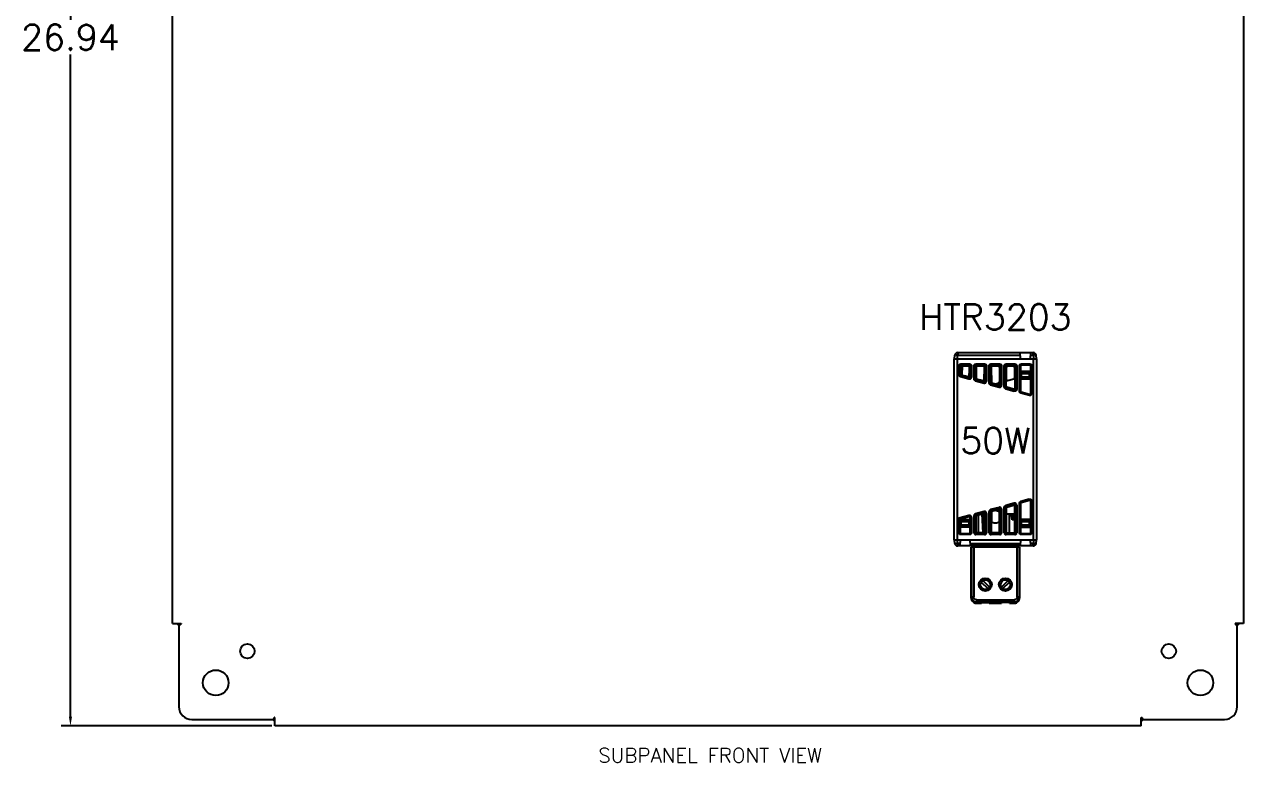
# Model space of a CAD drawing. Header units: inches. Extents: x -0.3 to 23.6, y 0.7 to 30.
# Drawn here: x -0.26 to 23.57, y 0.7 to 15.14 of the extents above; entities that cross this region are included whole.
import ezdxf
from ezdxf.enums import TextEntityAlignment as Align

# ---------------------------------------------------------------- set-up
doc = ezdxf.new("R2010")
doc.units = ezdxf.units.IN
doc.header["$MEASUREMENT"] = 0
for name, color, linetype in [('PRTG', 130, 'Continuous'), ('PSYMS', 7, 'Continuous'), ('PTAG', 150, 'Continuous')]:
    doc.layers.add(name, color=color, linetype=linetype)
doc.styles.get("Standard").update_dxf_attribs({"font": 'romans.shx'})
doc.styles.add('WD', font='romans.shx')
doc.dimstyles.get("Standard").update_dxf_attribs({"dimtxt": 0.18, "dimasz": 0.18, "dimexe": 0.18, "dimexo": 0.0625, "dimgap": 0.09, "dimtad": 0, "dimtih": 1, "dimtoh": 1, "dimdec": 4, "dimzin": 0, "dimdsep": 46, "dimtxsty": 'Standard', "dimcen": 0.09, "dimadec": 0, "dimazin": 0, "dimtfac": 1, "dimtdec": 4, "dimtofl": 0, "dimtmove": 0, "dimatfit": 3, "dimfxl": 1, "dimtolj": 1, "dimtzin": 0, "dimarcsym": 0})

# ---------------------------------------------------------------- blocks, each defined once
blk = doc.blocks.new('SCE-30P24')
for p, q in [((2.634, 3.42), (2.634, 26.357)), ((23.572, 26.357), (23.572, 3.42)), ((2.634, 3.42), (2.721, 3.42)), ((2.721, 3.42), (2.8, 3.42)), ((2.759, 3.384), (2.759, 1.795)), ((23.485, 3.42), (23.406, 3.42)), ((23.447, 1.795), (23.447, 3.384)), ((23.572, 3.42), (23.485, 3.42)), ((3.009, 1.545), (4.599, 1.545)), ((4.634, 1.506), (4.634, 1.586)), ((4.634, 1.42), (4.634, 1.506)), ((21.572, 1.506), (21.572, 1.586)), ((21.572, 1.42), (21.572, 1.506)), ((21.607, 1.545), (23.197, 1.545)), ((21.572, 1.42), (4.634, 1.42))]:
    blk.add_line(p, q)
for points in [[(2.721, 3.42), (2.723, 3.418), (2.724, 3.417), (2.726, 3.416), (2.728, 3.415), (2.729, 3.413), (2.731, 3.412), (2.732, 3.411), (2.734, 3.409), (2.735, 3.408), (2.737, 3.407), (2.738, 3.405), (2.739, 3.404), (2.741, 3.403)], [(2.741, 3.403), (2.745, 3.399), (2.748, 3.395)], [(2.748, 3.395), (2.749, 3.394), (2.751, 3.392), (2.753, 3.391), (2.754, 3.389), (2.756, 3.388), (2.757, 3.386), (2.758, 3.385), (2.759, 3.384)], [(2.774, 3.394), (2.771, 3.393), (2.769, 3.392), (2.767, 3.39), (2.766, 3.389), (2.764, 3.388), (2.762, 3.387), (2.761, 3.385), (2.759, 3.384)], [(2.8, 3.42), (2.8, 3.418), (2.799, 3.417), (2.798, 3.415), (2.798, 3.414), (2.797, 3.413), (2.796, 3.411), (2.795, 3.41), (2.794, 3.409), (2.793, 3.407), (2.791, 3.406), (2.79, 3.405), (2.788, 3.404), (2.787, 3.403), (2.785, 3.401), (2.783, 3.4), (2.781, 3.399), (2.78, 3.398), (2.778, 3.397), (2.774, 3.394)], [(23.406, 3.42), (23.406, 3.418), (23.407, 3.417), (23.408, 3.415), (23.409, 3.414), (23.409, 3.413), (23.41, 3.411), (23.411, 3.41), (23.412, 3.409), (23.414, 3.407), (23.415, 3.406), (23.416, 3.405), (23.418, 3.404), (23.419, 3.403), (23.421, 3.401), (23.423, 3.4), (23.425, 3.399), (23.427, 3.398), (23.429, 3.397)], [(23.429, 3.397), (23.433, 3.394), (23.435, 3.393), (23.437, 3.392), (23.439, 3.39), (23.441, 3.389), (23.442, 3.388), (23.444, 3.387), (23.445, 3.385), (23.447, 3.384)], [(23.46, 3.397), (23.458, 3.395), (23.457, 3.394), (23.455, 3.392), (23.454, 3.391), (23.452, 3.389), (23.451, 3.388), (23.449, 3.386), (23.448, 3.385), (23.447, 3.384)], [(23.485, 3.42), (23.484, 3.418), (23.482, 3.417), (23.48, 3.416), (23.478, 3.415), (23.477, 3.413), (23.475, 3.412), (23.474, 3.411), (23.472, 3.409), (23.471, 3.408), (23.469, 3.407), (23.468, 3.405), (23.467, 3.404), (23.465, 3.403), (23.46, 3.397)], [(4.611, 1.563), (4.609, 1.559), (4.608, 1.557), (4.606, 1.555), (4.605, 1.553), (4.604, 1.551), (4.602, 1.549), (4.601, 1.547), (4.6, 1.546), (4.599, 1.545)], [(4.612, 1.531), (4.61, 1.533), (4.608, 1.535), (4.607, 1.536), (4.605, 1.538), (4.604, 1.539), (4.602, 1.541), (4.601, 1.542), (4.6, 1.544), (4.599, 1.545)], [(4.634, 1.586), (4.633, 1.585), (4.631, 1.584), (4.63, 1.584), (4.629, 1.583), (4.627, 1.582), (4.626, 1.581), (4.625, 1.58), (4.623, 1.579), (4.622, 1.578), (4.621, 1.577), (4.62, 1.575), (4.618, 1.574), (4.617, 1.572), (4.616, 1.57), (4.615, 1.569), (4.614, 1.567), (4.612, 1.565), (4.611, 1.563)], [(4.634, 1.506), (4.633, 1.508), (4.632, 1.51), (4.63, 1.511), (4.629, 1.513), (4.628, 1.515), (4.626, 1.516), (4.625, 1.518), (4.624, 1.519), (4.623, 1.521), (4.621, 1.522), (4.62, 1.523), (4.619, 1.525), (4.617, 1.526), (4.612, 1.531)], [(21.572, 1.586), (21.573, 1.585), (21.575, 1.584), (21.576, 1.584), (21.577, 1.583), (21.579, 1.582), (21.58, 1.581), (21.581, 1.58), (21.583, 1.579), (21.584, 1.578), (21.585, 1.577), (21.587, 1.575), (21.588, 1.574), (21.589, 1.572), (21.59, 1.57), (21.591, 1.569), (21.592, 1.567), (21.594, 1.565), (21.595, 1.563), (21.597, 1.559)], [(21.572, 1.506), (21.573, 1.508), (21.574, 1.51), (21.576, 1.511), (21.577, 1.513), (21.578, 1.515), (21.58, 1.516), (21.581, 1.518), (21.582, 1.519), (21.584, 1.521), (21.585, 1.522), (21.586, 1.523), (21.587, 1.525), (21.589, 1.526)], [(21.589, 1.526), (21.593, 1.53), (21.596, 1.533)], [(21.596, 1.533), (21.598, 1.535), (21.599, 1.536), (21.601, 1.538), (21.602, 1.539), (21.604, 1.541), (21.605, 1.542), (21.606, 1.544), (21.607, 1.545)], [(21.597, 1.559), (21.599, 1.557), (21.6, 1.555), (21.601, 1.553), (21.602, 1.551), (21.604, 1.549), (21.605, 1.547), (21.606, 1.546), (21.607, 1.545)]]:
    blk.add_lwpolyline(points)
for centre, radius in [((4.097, 2.882), 0.141), ((22.109, 2.882), 0.141), ((3.478, 2.263), 0.25), ((22.728, 2.263), 0.25)]:
    blk.add_circle(centre, radius)
for centre, start, end in [((3.009, 1.795), 180, 270), ((23.197, 1.795), 270, 0)]:
    blk.add_arc(centre, 0.25, start, end)
at = {"insert": (13.142, 0.985), "char_height": 0.28333, "width": 4.30667, "attachment_point": 2, "line_spacing_factor": 0.9}
blk.add_mtext('{\\Fromans|c0;SUBPANEL FRONT VIEW}', dxfattribs=at)
blk = doc.blocks.new('SCE-TSH50')
at = {"linetype": 'Continuous'}
for p, q in [((0.011, 4.848), (0, 4.78)), ((0, 1.236), (0, 4.78)), ((0, 4.78), (0, 4.78)), ((0, 4.78), (1.614, 4.78)), ((0.058, 4.78), (0.07, 4.848)), ((0.059, 4.78), (0.059, 1.236)), ((0.065, 4.849), (0.063, 4.849)), ((0.068, 4.849), (0.065, 4.849)), ((0.07, 4.848), (0.068, 4.849)), ((0.07, 4.898), (0.07, 4.848)), ((0.07, 4.898), (1.544, 4.898)), ((0.07, 4.848), (1.297, 4.848)), ((1.3, 4.78), (1.294, 4.898)), ((1.495, 4.78), (1.501, 4.898)), ((1.499, 4.848), (1.544, 4.848)), ((1.544, 4.848), (1.544, 4.898)), ((1.544, 4.848), (1.556, 4.78)), ((1.555, 1.236), (1.555, 4.78)), ((1.614, 4.78), (1.603, 4.848)), ((1.614, 4.78), (1.614, 1.236)), ((0.095, 4.466), (0.095, 4.639)), ((0.114, 4.639), (0.095, 4.639)), ((0.114, 4.639), (0.114, 4.466)), ((0.114, 4.639), (0.13, 4.623)), ((0.13, 4.623), (0.13, 4.479)), ((0.133, 4.677), (0.133, 4.658)), ((0.133, 4.677), (0.3, 4.677)), ((0.149, 4.642), (0.133, 4.658)), ((0.3, 4.658), (0.133, 4.658)), ((0.149, 4.642), (0.284, 4.642)), ((0.158, 4.641), (0.149, 4.459)), ((0.3, 4.658), (0.284, 4.642)), ((0.296, 4.427), (0.303, 4.565)), ((0.3, 4.658), (0.3, 4.677)), ((0.303, 4.623), (0.319, 4.639)), ((0.303, 4.442), (0.303, 4.623)), ((0.319, 4.421), (0.319, 4.639)), ((0.338, 4.639), (0.319, 4.639)), ((0.338, 4.639), (0.338, 4.421)), ((0.39, 4.386), (0.39, 4.639)), ((0.409, 4.639), (0.39, 4.639)), ((0.409, 4.639), (0.409, 4.386)), ((0.409, 4.639), (0.425, 4.623)), ((0.425, 4.623), (0.426, 4.399)), ((0.428, 4.677), (0.428, 4.658)), ((0.428, 4.677), (0.595, 4.677)), ((0.444, 4.642), (0.428, 4.658)), ((0.595, 4.658), (0.428, 4.658)), ((0.432, 4.616), (0.432, 4.384)), ((0.444, 4.642), (0.58, 4.642)), ((0.573, 4.635), (0.451, 4.635)), ((0.595, 4.658), (0.58, 4.642)), ((0.591, 4.348), (0.592, 4.616)), ((0.595, 4.658), (0.595, 4.677)), ((0.598, 4.363), (0.599, 4.623)), ((0.599, 4.623), (0.614, 4.639)), ((0.614, 4.341), (0.614, 4.639)), ((0.634, 4.639), (0.614, 4.639)), ((0.634, 4.639), (0.634, 4.341)), ((0.685, 4.306), (0.685, 4.639)), ((0.704, 4.639), (0.685, 4.639)), ((0.704, 4.639), (0.704, 4.306)), ((0.704, 4.639), (0.72, 4.623)), ((0.72, 4.623), (0.721, 4.319)), ((0.724, 4.677), (0.724, 4.658)), ((0.724, 4.677), (0.891, 4.677)), ((0.739, 4.642), (0.724, 4.658)), ((0.891, 4.658), (0.724, 4.658)), ((0.727, 4.616), (0.728, 4.304)), ((0.739, 4.642), (0.875, 4.642)), ((0.868, 4.635), (0.746, 4.635)), ((0.891, 4.658), (0.875, 4.642)), ((0.887, 4.616), (0.886, 4.324)), ((0.891, 4.658), (0.891, 4.677)), ((0.893, 4.283), (0.894, 4.623)), ((0.894, 4.623), (0.91, 4.639)), ((0.91, 4.261), (0.91, 4.639)), ((0.929, 4.639), (0.91, 4.639)), ((0.929, 4.639), (0.929, 4.261)), ((0.981, 4.226), (0.981, 4.639)), ((1, 4.639), (0.981, 4.639)), ((1, 4.639), (1, 4.226)), ((1, 4.639), (1.016, 4.623)), ((1.017, 4.239), (1.016, 4.623)), ((1.019, 4.677), (1.019, 4.658)), ((1.019, 4.677), (1.186, 4.677)), ((1.035, 4.642), (1.019, 4.658)), ((1.186, 4.658), (1.019, 4.658)), ((1.023, 4.371), (1.022, 4.616)), ((1.035, 4.642), (1.17, 4.642)), ((1.163, 4.635), (1.041, 4.635)), ((1.186, 4.658), (1.17, 4.642)), ((1.183, 4.616), (1.182, 4.404)), ((1.186, 4.658), (1.186, 4.677)), ((1.189, 4.623), (1.188, 4.203)), ((1.189, 4.623), (1.205, 4.639)), ((1.205, 4.181), (1.205, 4.639)), ((1.224, 4.639), (1.205, 4.639)), ((1.224, 4.639), (1.224, 4.181)), ((1.276, 4.146), (1.276, 4.639)), ((1.295, 4.639), (1.276, 4.639)), ((1.295, 4.639), (1.295, 4.146)), ((1.295, 4.639), (1.297, 4.637)), ((1.297, 4.637), (1.297, 4.534)), ((1.297, 4.534), (1.311, 4.52)), ((1.297, 4.534), (1.498, 4.534)), ((1.314, 4.677), (1.314, 4.658)), ((1.314, 4.677), (1.481, 4.677)), ((1.316, 4.656), (1.314, 4.658)), ((1.481, 4.658), (1.314, 4.658)), ((1.479, 4.656), (1.316, 4.656)), ((1.481, 4.658), (1.479, 4.656)), ((1.481, 4.658), (1.481, 4.677)), ((1.484, 4.52), (1.498, 4.534)), ((1.498, 4.637), (1.5, 4.639)), ((1.498, 4.534), (1.498, 4.637)), ((1.5, 4.101), (1.5, 4.639)), ((1.519, 4.639), (1.5, 4.639)), ((1.519, 4.639), (1.519, 4.101)), ((0.095, 4.466), (0.114, 4.466)), ((0.13, 4.479), (0.114, 4.466)), ((0.128, 4.448), (0.123, 4.429)), ((0.123, 4.429), (0.29, 4.384)), ((0.128, 4.448), (0.144, 4.46)), ((0.295, 4.402), (0.128, 4.448)), ((0.279, 4.424), (0.144, 4.46)), ((0.279, 4.424), (0.295, 4.402)), ((0.29, 4.384), (0.295, 4.402)), ((0.303, 4.52), (0.301, 4.52)), ((0.319, 4.421), (0.303, 4.442)), ((0.319, 4.421), (0.338, 4.421)), ((0.39, 4.386), (0.409, 4.386)), ((0.426, 4.399), (0.409, 4.386)), ((0.423, 4.368), (0.418, 4.349)), ((0.418, 4.349), (0.585, 4.304)), ((0.423, 4.368), (0.44, 4.38)), ((0.59, 4.322), (0.423, 4.368)), ((0.574, 4.344), (0.44, 4.38)), ((0.574, 4.344), (0.59, 4.322)), ((0.585, 4.304), (0.59, 4.322)), ((0.614, 4.341), (0.598, 4.363)), ((0.614, 4.341), (0.634, 4.341)), ((0.685, 4.306), (0.704, 4.306)), ((0.721, 4.319), (0.704, 4.306)), ((0.719, 4.288), (0.735, 4.3)), ((0.869, 4.264), (0.735, 4.3)), ((0.794, 4.284), (0.872, 4.306)), ((1.047, 4.353), (1.168, 4.385)), ((1.297, 4.38), (1.311, 4.394)), ((1.297, 4.38), (1.297, 4.148)), ((1.498, 4.38), (1.297, 4.38)), ((1.311, 4.52), (1.311, 4.394)), ((1.311, 4.52), (1.484, 4.52)), ((1.484, 4.394), (1.311, 4.394)), ((1.319, 4.421), (1.314, 4.52)), ((1.314, 4.512), (1.481, 4.512)), ((1.315, 4.492), (1.48, 4.492)), ((1.484, 4.421), (1.319, 4.421)), ((1.476, 4.421), (1.482, 4.52)), ((1.484, 4.394), (1.484, 4.52)), ((1.498, 4.38), (1.484, 4.394)), ((1.498, 4.103), (1.498, 4.38)), ((0.719, 4.288), (0.714, 4.269)), ((0.714, 4.269), (0.881, 4.224)), ((0.886, 4.242), (0.719, 4.288)), ((0.869, 4.264), (0.886, 4.242)), ((0.881, 4.224), (0.886, 4.242)), ((0.91, 4.261), (0.893, 4.283)), ((0.91, 4.261), (0.929, 4.261)), ((0.981, 4.226), (1, 4.226)), ((1.017, 4.239), (1, 4.226)), ((1.014, 4.208), (1.009, 4.189)), ((1.009, 4.189), (1.176, 4.144)), ((1.014, 4.208), (1.031, 4.22)), ((1.181, 4.162), (1.014, 4.208)), ((1.164, 4.184), (1.031, 4.22)), ((1.164, 4.184), (1.181, 4.162)), ((1.176, 4.144), (1.181, 4.162)), ((1.205, 4.181), (1.188, 4.203)), ((1.205, 4.181), (1.224, 4.181)), ((1.276, 4.146), (1.295, 4.146)), ((1.297, 4.148), (1.295, 4.146)), ((1.309, 4.127), (1.304, 4.109)), ((1.304, 4.109), (1.471, 4.064)), ((1.309, 4.127), (1.311, 4.129)), ((1.476, 4.082), (1.309, 4.127)), ((1.311, 4.129), (1.474, 4.085)), ((1.471, 4.064), (1.476, 4.082)), ((1.474, 4.085), (1.476, 4.082)), ((1.5, 4.101), (1.498, 4.103)), ((1.5, 4.101), (1.519, 4.101)), ((1.175, 1.953), (1.009, 1.907)), ((1.014, 1.888), (1.18, 1.934)), ((1.03, 1.875), (1.163, 1.916)), ((1.18, 1.934), (1.163, 1.916)), ((1.177, 1.946), (1.175, 1.953)), ((1.178, 1.941), (1.177, 1.946)), ((1.188, 1.898), (1.199, 1.91)), ((1.199, 1.91), (1.205, 1.916)), ((1.224, 1.916), (1.205, 1.916)), ((1.205, 1.377), (1.205, 1.916)), ((1.224, 1.916), (1.224, 1.377)), ((1.295, 1.95), (1.276, 1.95)), ((1.276, 1.377), (1.276, 1.95)), ((1.295, 1.95), (1.297, 1.948)), ((1.295, 1.95), (1.295, 1.377)), ((1.297, 1.948), (1.297, 1.636)), ((1.47, 2.033), (1.304, 1.987)), ((1.307, 1.975), (1.308, 1.971)), ((1.309, 1.968), (1.475, 2.014)), ((1.309, 1.968), (1.311, 1.967)), ((1.311, 1.967), (1.474, 2.012)), ((1.472, 2.026), (1.47, 2.033)), ((1.474, 2.021), (1.472, 2.026)), ((1.474, 2.012), (1.475, 2.014)), ((1.498, 1.994), (1.5, 1.996)), ((1.498, 1.636), (1.498, 1.994)), ((1.519, 1.996), (1.5, 1.996)), ((1.5, 1.377), (1.5, 1.996)), ((1.519, 1.996), (1.519, 1.377)), ((0.29, 1.712), (0.095, 1.659)), ((0.114, 1.644), (0.295, 1.693)), ((0.293, 1.691), (0.116, 1.643)), ((0.295, 1.693), (0.29, 1.712)), ((0.295, 1.693), (0.293, 1.691)), ((0.317, 1.672), (0.319, 1.675)), ((0.317, 1.636), (0.317, 1.672)), ((0.338, 1.675), (0.319, 1.675)), ((0.319, 1.377), (0.319, 1.675)), ((0.338, 1.675), (0.338, 1.377)), ((0.409, 1.71), (0.39, 1.71)), ((0.39, 1.377), (0.39, 1.71)), ((0.409, 1.71), (0.426, 1.697)), ((0.409, 1.71), (0.409, 1.377)), ((0.585, 1.792), (0.418, 1.747)), ((0.418, 1.747), (0.423, 1.728)), ((0.423, 1.728), (0.59, 1.773)), ((0.44, 1.715), (0.423, 1.728)), ((0.426, 1.697), (0.425, 1.393)), ((0.44, 1.715), (0.574, 1.751)), ((0.475, 1.374), (0.475, 1.725)), ((0.568, 1.373), (0.548, 1.745)), ((0.573, 1.373), (0.553, 1.746)), ((0.59, 1.773), (0.574, 1.751)), ((0.59, 1.773), (0.585, 1.792)), ((0.591, 1.748), (0.592, 1.4)), ((0.598, 1.733), (0.614, 1.755)), ((0.598, 1.733), (0.599, 1.393)), ((0.634, 1.755), (0.614, 1.755)), ((0.614, 1.377), (0.614, 1.755)), ((0.634, 1.755), (0.634, 1.377)), ((0.704, 1.79), (0.685, 1.79)), ((0.685, 1.377), (0.685, 1.79)), ((0.704, 1.79), (0.721, 1.777)), ((0.704, 1.79), (0.704, 1.377)), ((0.881, 1.872), (0.714, 1.827)), ((0.714, 1.827), (0.719, 1.808)), ((0.719, 1.808), (0.886, 1.854)), ((0.736, 1.795), (0.719, 1.808)), ((0.721, 1.777), (0.72, 1.393)), ((0.728, 1.791), (0.727, 1.4)), ((0.736, 1.795), (0.869, 1.831)), ((0.872, 1.79), (0.794, 1.811)), ((0.886, 1.854), (0.869, 1.831)), ((0.886, 1.854), (0.881, 1.872)), ((0.887, 1.4), (0.886, 1.772)), ((0.893, 1.813), (0.91, 1.835)), ((0.894, 1.393), (0.893, 1.813)), ((0.929, 1.835), (0.91, 1.835)), ((0.91, 1.377), (0.91, 1.835)), ((0.929, 1.835), (0.929, 1.377)), ((1, 1.87), (0.981, 1.87)), ((0.981, 1.377), (0.981, 1.87)), ((1, 1.87), (1.017, 1.857)), ((1, 1.377), (1, 1.87)), ((1.012, 1.895), (1.013, 1.891)), ((1.03, 1.875), (1.014, 1.888)), ((1.017, 1.857), (1.016, 1.393)), ((1.017, 1.748), (1.188, 1.748)), ((1.076, 1.748), (1.076, 1.374)), ((1.134, 1.63), (1.117, 1.748)), ((1.139, 1.748), (1.141, 1.63)), ((1.189, 1.393), (1.188, 1.898)), ((0.095, 1.377), (0.095, 1.659)), ((0.116, 1.643), (0.114, 1.644)), ((0.114, 1.644), (0.114, 1.377)), ((0.116, 1.643), (0.116, 1.636)), ((0.116, 1.636), (0.13, 1.622)), ((0.116, 1.636), (0.317, 1.636)), ((0.116, 1.482), (0.13, 1.496)), ((0.317, 1.482), (0.116, 1.482)), ((0.116, 1.482), (0.116, 1.379)), ((0.13, 1.622), (0.13, 1.496)), ((0.13, 1.622), (0.303, 1.622)), ((0.13, 1.594), (0.295, 1.594)), ((0.303, 1.496), (0.13, 1.496)), ((0.132, 1.496), (0.138, 1.594)), ((0.3, 1.504), (0.133, 1.504)), ((0.299, 1.524), (0.134, 1.524)), ((0.17, 1.622), (0.168, 1.594)), ((0.25, 1.594), (0.251, 1.622)), ((0.301, 1.496), (0.295, 1.594)), ((0.303, 1.622), (0.317, 1.636)), ((0.303, 1.496), (0.303, 1.622)), ((0.317, 1.482), (0.303, 1.496)), ((0.317, 1.379), (0.317, 1.482)), ((0.808, 1.567), (0.807, 1.567)), ((1.189, 1.63), (1.134, 1.63)), ((1.498, 1.636), (1.297, 1.636)), ((1.297, 1.636), (1.311, 1.622)), ((1.311, 1.496), (1.297, 1.482)), ((1.297, 1.482), (1.498, 1.482)), ((1.297, 1.482), (1.297, 1.379)), ((1.311, 1.622), (1.484, 1.622)), ((1.311, 1.622), (1.311, 1.496)), ((1.484, 1.496), (1.311, 1.496)), ((1.314, 1.496), (1.319, 1.594)), ((1.481, 1.504), (1.314, 1.504)), ((1.48, 1.524), (1.315, 1.524)), ((1.319, 1.594), (1.484, 1.594)), ((1.376, 1.594), (1.375, 1.622)), ((1.482, 1.496), (1.476, 1.594)), ((1.484, 1.622), (1.498, 1.636)), ((1.484, 1.496), (1.484, 1.622)), ((1.498, 1.482), (1.484, 1.496)), ((1.498, 1.379), (1.498, 1.482)), ((0, 1.236), (1.614, 1.236)), ((0, 1.236), (0.011, 1.167)), ((0.07, 1.167), (0.058, 1.236)), ((0.095, 1.377), (0.114, 1.377)), ((0.118, 1.236), (0.112, 1.118)), ((0.116, 1.379), (0.114, 1.377)), ((0.133, 1.358), (0.135, 1.36)), ((0.133, 1.358), (0.3, 1.358)), ((0.133, 1.358), (0.133, 1.339)), ((0.3, 1.339), (0.133, 1.339)), ((0.135, 1.36), (0.298, 1.36)), ((0.298, 1.36), (0.3, 1.358)), ((0.3, 1.339), (0.3, 1.358)), ((0.321, 1.118), (0.315, 1.236)), ((0.319, 1.377), (0.317, 1.379)), ((0.319, 1.377), (0.338, 1.377)), ((0.39, 1.377), (0.409, 1.377)), ((0.425, 1.393), (0.409, 1.377)), ((0.428, 1.358), (0.444, 1.374)), ((0.428, 1.358), (0.595, 1.358)), ((0.428, 1.358), (0.428, 1.339)), ((0.595, 1.339), (0.428, 1.339)), ((0.58, 1.374), (0.444, 1.374)), ((0.58, 1.374), (0.595, 1.358)), ((0.595, 1.339), (0.595, 1.358)), ((0.614, 1.377), (0.599, 1.393)), ((0.614, 1.377), (0.634, 1.377)), ((0.685, 1.377), (0.704, 1.377)), ((0.72, 1.393), (0.704, 1.377)), ((0.724, 1.358), (0.739, 1.374)), ((0.724, 1.358), (0.891, 1.358)), ((0.724, 1.358), (0.724, 1.339)), ((0.891, 1.339), (0.724, 1.339)), ((0.875, 1.374), (0.739, 1.374)), ((0.746, 1.38), (0.868, 1.38)), ((0.875, 1.374), (0.891, 1.358)), ((0.891, 1.339), (0.891, 1.358)), ((0.91, 1.377), (0.894, 1.393)), ((0.91, 1.377), (0.929, 1.377)), ((0.981, 1.377), (1, 1.377)), ((1.016, 1.393), (1, 1.377)), ((1.019, 1.358), (1.035, 1.374)), ((1.019, 1.358), (1.186, 1.358)), ((1.019, 1.358), (1.019, 1.339)), ((1.186, 1.339), (1.019, 1.339)), ((1.035, 1.374), (1.17, 1.374)), ((1.17, 1.374), (1.186, 1.358)), ((1.186, 1.339), (1.186, 1.358)), ((1.205, 1.377), (1.189, 1.393)), ((1.205, 1.377), (1.224, 1.377)), ((1.276, 1.377), (1.295, 1.377)), ((1.299, 1.236), (1.293, 1.118)), ((1.297, 1.379), (1.295, 1.377)), ((1.314, 1.358), (1.316, 1.36)), ((1.314, 1.358), (1.481, 1.358)), ((1.314, 1.358), (1.314, 1.339)), ((1.481, 1.339), (1.314, 1.339)), ((1.316, 1.36), (1.479, 1.36)), ((1.479, 1.36), (1.481, 1.358)), ((1.481, 1.339), (1.481, 1.358)), ((1.503, 1.118), (1.496, 1.236)), ((1.5, 1.377), (1.498, 1.379)), ((1.5, 1.377), (1.519, 1.377)), ((1.556, 1.236), (1.544, 1.167)), ((1.603, 1.167), (1.614, 1.236)), ((0.114, 1.167), (0.07, 1.167)), ((0.07, 1.167), (0.07, 1.118)), ((1.544, 1.118), (0.07, 1.118)), ((0.319, 1.167), (1.296, 1.167)), ((1.28, 1.094), (0.335, 1.094)), ((0.335, 0.098), (0.335, 1.094)), ((0.344, 0.121), (0.344, 1.094)), ((0.383, 1.094), (0.383, 0.121)), ((0.404, 1.094), (0.404, 1.118)), ((0.422, 1.094), (0.419, 1.118)), ((0.515, 1.094), (0.518, 1.118)), ((0.533, 1.118), (0.532, 1.094)), ((0.722, 1.094), (0.722, 1.118)), ((0.892, 1.118), (0.892, 1.094)), ((1.082, 1.094), (1.081, 1.118)), ((1.099, 1.094), (1.096, 1.118)), ((1.193, 1.094), (1.195, 1.118)), ((1.211, 1.118), (1.21, 1.094)), ((1.231, 0.121), (1.231, 1.094)), ((1.27, 1.094), (1.27, 0.121)), ((1.28, 1.094), (1.28, 0.098)), ((1.544, 1.167), (1.5, 1.167)), ((1.544, 1.118), (1.544, 1.167)), ((0.532, 0.412), (0.661, 0.283)), ((0.689, 0.311), (0.56, 0.44)), ((1.055, 0.44), (0.925, 0.311)), ((0.953, 0.283), (1.082, 0.412)), ((0.344, 0.121), (0.335, 0.098)), ((0.344, 0.121), (0.383, 0.121)), ((0.433, 0), (0.442, 0.022)), ((0.433, 0), (0.533, 0)), ((0.442, 0.062), (1.172, 0.062)), ((0.442, 0.062), (0.442, 0.022)), ((1.172, 0.022), (0.442, 0.022)), ((0.533, 0), (0.543, 0.013)), ((0.543, 0.013), (0.677, 0.013)), ((0.677, 0.013), (0.687, 0)), ((0.687, 0), (0.927, 0)), ((0.937, 0.013), (0.927, 0)), ((1.071, 0.013), (0.937, 0.013)), ((1.081, 0), (1.071, 0.013)), ((1.081, 0), (1.181, 0)), ((1.172, 0.022), (1.172, 0.062)), ((1.172, 0.022), (1.181, 0)), ((1.231, 0.121), (1.27, 0.121)), ((1.28, 0.098), (1.27, 0.121))]:
    blk.add_line(p, q, dxfattribs=at)
for points in [[(0.063, 4.849), (0.055, 4.85), (0.047, 4.851), (0.04, 4.852), (0.033, 4.852), (0.027, 4.852), (0.022, 4.852), (0.017, 4.851), (0.014, 4.851), (0.012, 4.85), (0.011, 4.848)], [(1.603, 4.848), (1.602, 4.85), (1.599, 4.851), (1.596, 4.851), (1.591, 4.852), (1.585, 4.852), (1.578, 4.852), (1.57, 4.851), (1.562, 4.851), (1.553, 4.85), (1.544, 4.848)], [(0.095, 4.639), (0.095, 4.645), (0.097, 4.65), (0.099, 4.656), (0.102, 4.661), (0.106, 4.666), (0.11, 4.67), (0.115, 4.673), (0.121, 4.675), (0.127, 4.676), (0.133, 4.677)], [(0.114, 4.639), (0.114, 4.642), (0.115, 4.645), (0.116, 4.648), (0.117, 4.65), (0.119, 4.653), (0.121, 4.655), (0.124, 4.656), (0.127, 4.657), (0.13, 4.658), (0.133, 4.658)], [(0.149, 4.642), (0.145, 4.642), (0.141, 4.641), (0.138, 4.639), (0.135, 4.636), (0.133, 4.633), (0.131, 4.63), (0.13, 4.627), (0.13, 4.623)], [(0.3, 4.677), (0.306, 4.676), (0.312, 4.675), (0.318, 4.673), (0.323, 4.67), (0.327, 4.666), (0.331, 4.661), (0.334, 4.656), (0.337, 4.651), (0.338, 4.645), (0.338, 4.639)], [(0.3, 4.658), (0.303, 4.658), (0.307, 4.657), (0.309, 4.656), (0.312, 4.654), (0.314, 4.653), (0.316, 4.65), (0.318, 4.648), (0.319, 4.645), (0.319, 4.642), (0.319, 4.639)], [(0.39, 4.639), (0.391, 4.645), (0.392, 4.65), (0.394, 4.656), (0.397, 4.661), (0.401, 4.666), (0.406, 4.67), (0.411, 4.673), (0.416, 4.675), (0.422, 4.676), (0.428, 4.677)], [(0.409, 4.639), (0.409, 4.642), (0.41, 4.645), (0.411, 4.648), (0.412, 4.651), (0.414, 4.653), (0.417, 4.655), (0.419, 4.656), (0.422, 4.657), (0.425, 4.658), (0.428, 4.658)], [(0.595, 4.677), (0.602, 4.676), (0.608, 4.675), (0.613, 4.673), (0.618, 4.67), (0.623, 4.666), (0.627, 4.661), (0.63, 4.656), (0.632, 4.651), (0.633, 4.645), (0.634, 4.639)], [(0.595, 4.658), (0.599, 4.658), (0.602, 4.657), (0.605, 4.656), (0.607, 4.654), (0.609, 4.653), (0.611, 4.65), (0.613, 4.648), (0.614, 4.645), (0.614, 4.642), (0.614, 4.639)], [(0.685, 4.639), (0.686, 4.645), (0.687, 4.65), (0.689, 4.656), (0.692, 4.661), (0.696, 4.666), (0.701, 4.67), (0.706, 4.673), (0.712, 4.675), (0.717, 4.676), (0.724, 4.677)], [(0.704, 4.639), (0.705, 4.642), (0.705, 4.645), (0.706, 4.648), (0.708, 4.651), (0.71, 4.653), (0.712, 4.655), (0.714, 4.656), (0.717, 4.657), (0.72, 4.658), (0.724, 4.658)], [(0.739, 4.642), (0.736, 4.642), (0.732, 4.641), (0.729, 4.639), (0.726, 4.636), (0.723, 4.633), (0.722, 4.63), (0.721, 4.627), (0.72, 4.623)], [(0.891, 4.677), (0.897, 4.676), (0.903, 4.675), (0.908, 4.673), (0.913, 4.67), (0.918, 4.666), (0.922, 4.661), (0.925, 4.656), (0.927, 4.651), (0.928, 4.645), (0.929, 4.639)], [(0.891, 4.658), (0.894, 4.658), (0.897, 4.657), (0.9, 4.656), (0.902, 4.654), (0.905, 4.653), (0.907, 4.65), (0.908, 4.648), (0.909, 4.645), (0.91, 4.642), (0.91, 4.639)], [(0.981, 4.639), (0.981, 4.645), (0.982, 4.65), (0.985, 4.656), (0.988, 4.661), (0.992, 4.666), (0.996, 4.67), (1.001, 4.673), (1.007, 4.675), (1.013, 4.676), (1.019, 4.677)], [(1, 4.639), (1, 4.642), (1, 4.645), (1.002, 4.648), (1.003, 4.65), (1.005, 4.653), (1.007, 4.655), (1.01, 4.656), (1.013, 4.657), (1.016, 4.658), (1.019, 4.658)], [(1.186, 4.677), (1.192, 4.676), (1.198, 4.675), (1.204, 4.673), (1.209, 4.67), (1.213, 4.666), (1.217, 4.661), (1.22, 4.656), (1.222, 4.651), (1.224, 4.645), (1.224, 4.639)], [(1.186, 4.658), (1.189, 4.658), (1.192, 4.657), (1.195, 4.656), (1.198, 4.654), (1.2, 4.653), (1.202, 4.65), (1.203, 4.648), (1.204, 4.645), (1.205, 4.642), (1.205, 4.639)], [(1.276, 4.639), (1.276, 4.645), (1.278, 4.65), (1.28, 4.656), (1.283, 4.661), (1.287, 4.666), (1.291, 4.67), (1.297, 4.673), (1.302, 4.675), (1.308, 4.676), (1.314, 4.677)], [(1.295, 4.639), (1.295, 4.642), (1.296, 4.645), (1.297, 4.648), (1.298, 4.651), (1.3, 4.653), (1.302, 4.655), (1.305, 4.656), (1.308, 4.657), (1.311, 4.658), (1.314, 4.658)], [(1.481, 4.677), (1.488, 4.676), (1.493, 4.675), (1.499, 4.673), (1.504, 4.67), (1.509, 4.666), (1.512, 4.661), (1.515, 4.656), (1.518, 4.651), (1.519, 4.645), (1.519, 4.639)], [(1.481, 4.658), (1.485, 4.658), (1.488, 4.657), (1.491, 4.656), (1.493, 4.654), (1.495, 4.653), (1.497, 4.65), (1.499, 4.648), (1.5, 4.645), (1.5, 4.642), (1.5, 4.639)], [(0.123, 4.429), (0.117, 4.431), (0.112, 4.434), (0.107, 4.438), (0.103, 4.443), (0.099, 4.448), (0.097, 4.454), (0.095, 4.46), (0.095, 4.466)], [(0.114, 4.466), (0.114, 4.463), (0.115, 4.46), (0.116, 4.457), (0.118, 4.454), (0.12, 4.452), (0.122, 4.45), (0.125, 4.449), (0.128, 4.448)], [(0.13, 4.479), (0.13, 4.476), (0.131, 4.472), (0.132, 4.47), (0.134, 4.467), (0.136, 4.465), (0.139, 4.463), (0.141, 4.461), (0.144, 4.46)], [(0.29, 4.384), (0.296, 4.383), (0.302, 4.383), (0.308, 4.383), (0.314, 4.385), (0.319, 4.387), (0.324, 4.39), (0.328, 4.394), (0.332, 4.399), (0.334, 4.404), (0.337, 4.409), (0.338, 4.415), (0.338, 4.421)], [(0.319, 4.421), (0.319, 4.417), (0.318, 4.413), (0.317, 4.41), (0.315, 4.407), (0.312, 4.405), (0.309, 4.403), (0.306, 4.402), (0.303, 4.401), (0.299, 4.402), (0.295, 4.402)], [(0.418, 4.349), (0.413, 4.351), (0.407, 4.354), (0.402, 4.358), (0.398, 4.363), (0.395, 4.368), (0.392, 4.374), (0.391, 4.38), (0.39, 4.386)], [(0.423, 4.368), (0.42, 4.369), (0.417, 4.37), (0.415, 4.372), (0.413, 4.374), (0.411, 4.377), (0.41, 4.38), (0.409, 4.383), (0.409, 4.386)], [(0.585, 4.304), (0.591, 4.303), (0.597, 4.303), (0.603, 4.303), (0.609, 4.305), (0.614, 4.307), (0.619, 4.31), (0.623, 4.314), (0.627, 4.319), (0.63, 4.324), (0.632, 4.329), (0.633, 4.335), (0.634, 4.341)], [(0.614, 4.341), (0.614, 4.337), (0.614, 4.333), (0.612, 4.33), (0.61, 4.327), (0.607, 4.324), (0.605, 4.323), (0.601, 4.322), (0.598, 4.321), (0.594, 4.321), (0.59, 4.322)], [(0.714, 4.269), (0.708, 4.271), (0.703, 4.274), (0.698, 4.278), (0.693, 4.283), (0.69, 4.288), (0.687, 4.294), (0.686, 4.3), (0.685, 4.306)], [(0.719, 4.288), (0.715, 4.289), (0.713, 4.29), (0.71, 4.292), (0.708, 4.294), (0.706, 4.297), (0.705, 4.3), (0.705, 4.303), (0.704, 4.306)], [(1.314, 4.432), (1.313, 4.435), (1.312, 4.439), (1.311, 4.442)], [(1.319, 4.427), (1.316, 4.429), (1.314, 4.432)], [(0.881, 4.224), (0.887, 4.223), (0.893, 4.222), (0.898, 4.223), (0.904, 4.225), (0.909, 4.227), (0.914, 4.23), (0.918, 4.234), (0.922, 4.238), (0.925, 4.243), (0.927, 4.249), (0.928, 4.255), (0.929, 4.261)], [(0.91, 4.261), (0.91, 4.257), (0.909, 4.253), (0.907, 4.25), (0.905, 4.247), (0.903, 4.244), (0.9, 4.243), (0.897, 4.242), (0.893, 4.241), (0.889, 4.241), (0.886, 4.242)], [(1.009, 4.189), (1.003, 4.191), (0.998, 4.194), (0.993, 4.198), (0.989, 4.203), (0.985, 4.208), (0.983, 4.214), (0.981, 4.22), (0.981, 4.226)], [(1, 4.226), (1, 4.223), (1.001, 4.22), (1.002, 4.217), (1.003, 4.214), (1.006, 4.212), (1.008, 4.21), (1.011, 4.208), (1.014, 4.208)], [(1.224, 4.181), (1.224, 4.175), (1.222, 4.169), (1.22, 4.163), (1.217, 4.158), (1.214, 4.154), (1.209, 4.15), (1.204, 4.147), (1.199, 4.144), (1.193, 4.143), (1.188, 4.142), (1.182, 4.143), (1.176, 4.144)], [(1.205, 4.181), (1.205, 4.177), (1.204, 4.173), (1.203, 4.169), (1.201, 4.167), (1.198, 4.164), (1.195, 4.163), (1.192, 4.162), (1.188, 4.161), (1.185, 4.161), (1.181, 4.162)], [(1.304, 4.109), (1.298, 4.111), (1.293, 4.114), (1.288, 4.118), (1.284, 4.122), (1.28, 4.128), (1.278, 4.134), (1.276, 4.14), (1.276, 4.146)], [(1.309, 4.127), (1.306, 4.128), (1.303, 4.13), (1.301, 4.132), (1.299, 4.134), (1.297, 4.137), (1.296, 4.14), (1.295, 4.143), (1.295, 4.146)], [(1.471, 4.064), (1.477, 4.063), (1.483, 4.062), (1.489, 4.063), (1.495, 4.064), (1.5, 4.067), (1.505, 4.07), (1.509, 4.074), (1.513, 4.078), (1.516, 4.083), (1.518, 4.089), (1.519, 4.095), (1.519, 4.101)], [(1.5, 4.101), (1.5, 4.096), (1.499, 4.093), (1.498, 4.089), (1.496, 4.087), (1.493, 4.084), (1.49, 4.083), (1.487, 4.081), (1.484, 4.081), (1.48, 4.081), (1.476, 4.082)], [(1.188, 1.898), (1.187, 1.902), (1.186, 1.905), (1.185, 1.908), (1.183, 1.911), (1.18, 1.914), (1.177, 1.915), (1.174, 1.917), (1.17, 1.917), (1.166, 1.917), (1.163, 1.916)], [(1.224, 1.916), (1.224, 1.922), (1.222, 1.928), (1.22, 1.933), (1.217, 1.938), (1.214, 1.943), (1.209, 1.947), (1.204, 1.95), (1.199, 1.952), (1.193, 1.954), (1.187, 1.954), (1.181, 1.954), (1.175, 1.953)], [(1.18, 1.934), (1.18, 1.935), (1.179, 1.936), (1.179, 1.938), (1.178, 1.941)], [(1.18, 1.934), (1.184, 1.935), (1.188, 1.935), (1.192, 1.935), (1.195, 1.933), (1.198, 1.932), (1.201, 1.929), (1.203, 1.926), (1.204, 1.923), (1.205, 1.92), (1.205, 1.916)], [(1.276, 1.95), (1.276, 1.956), (1.278, 1.962), (1.28, 1.968), (1.284, 1.973), (1.288, 1.978), (1.293, 1.982), (1.298, 1.985), (1.304, 1.987)], [(1.309, 1.968), (1.306, 1.967), (1.303, 1.966), (1.301, 1.964), (1.299, 1.962), (1.297, 1.959), (1.296, 1.956), (1.295, 1.953), (1.295, 1.95)], [(1.311, 1.967), (1.308, 1.966), (1.306, 1.964), (1.303, 1.962), (1.301, 1.96), (1.299, 1.957), (1.298, 1.954), (1.297, 1.951), (1.297, 1.948)], [(1.304, 1.987), (1.305, 1.984), (1.307, 1.975)], [(1.308, 1.971), (1.309, 1.969), (1.309, 1.968)], [(1.47, 2.033), (1.476, 2.034), (1.482, 2.034), (1.488, 2.034), (1.494, 2.032), (1.499, 2.03), (1.504, 2.027), (1.509, 2.023), (1.513, 2.018), (1.516, 2.013), (1.518, 2.008), (1.519, 2.002), (1.519, 1.996)], [(1.475, 2.014), (1.475, 2.015), (1.475, 2.016), (1.474, 2.018), (1.474, 2.021)], [(1.498, 1.994), (1.498, 1.998), (1.497, 2.001), (1.495, 2.004), (1.493, 2.007), (1.491, 2.009), (1.487, 2.011), (1.484, 2.012), (1.481, 2.013), (1.477, 2.013), (1.474, 2.012)], [(1.5, 1.996), (1.5, 2), (1.499, 2.004), (1.498, 2.007), (1.496, 2.01), (1.493, 2.012), (1.49, 2.014), (1.487, 2.015), (1.483, 2.015), (1.479, 2.015), (1.475, 2.014)], [(0.338, 1.675), (0.338, 1.681), (0.337, 1.687), (0.334, 1.692), (0.332, 1.697), (0.328, 1.702), (0.324, 1.706), (0.319, 1.709), (0.313, 1.711), (0.308, 1.713), (0.302, 1.713), (0.296, 1.713), (0.29, 1.712)], [(0.295, 1.693), (0.299, 1.694), (0.303, 1.694), (0.307, 1.694), (0.31, 1.693), (0.313, 1.691), (0.315, 1.688), (0.317, 1.686), (0.318, 1.682), (0.319, 1.679), (0.319, 1.675)], [(0.418, 1.747), (0.412, 1.744), (0.407, 1.741), (0.402, 1.737), (0.398, 1.733), (0.395, 1.728), (0.392, 1.722), (0.391, 1.716), (0.39, 1.71)], [(0.409, 1.71), (0.409, 1.713), (0.41, 1.716), (0.411, 1.719), (0.413, 1.722), (0.415, 1.724), (0.417, 1.726), (0.42, 1.727), (0.423, 1.728)], [(0.634, 1.755), (0.633, 1.761), (0.632, 1.767), (0.63, 1.772), (0.627, 1.777), (0.623, 1.782), (0.619, 1.786), (0.614, 1.789), (0.609, 1.791), (0.603, 1.793), (0.597, 1.793), (0.591, 1.793), (0.585, 1.792)], [(0.59, 1.773), (0.594, 1.774), (0.598, 1.775), (0.602, 1.774), (0.605, 1.773), (0.608, 1.771), (0.61, 1.769), (0.612, 1.766), (0.614, 1.763), (0.614, 1.759), (0.614, 1.755)], [(0.714, 1.827), (0.707, 1.824), (0.702, 1.821), (0.697, 1.818), (0.693, 1.813), (0.69, 1.808), (0.687, 1.802), (0.686, 1.796), (0.685, 1.79)], [(0.704, 1.79), (0.705, 1.793), (0.705, 1.796), (0.706, 1.799), (0.708, 1.802), (0.71, 1.804), (0.713, 1.806), (0.716, 1.807), (0.719, 1.808)], [(0.929, 1.835), (0.928, 1.841), (0.927, 1.847), (0.925, 1.852), (0.922, 1.857), (0.918, 1.862), (0.914, 1.866), (0.909, 1.869), (0.904, 1.871), (0.898, 1.873), (0.893, 1.873), (0.887, 1.873), (0.881, 1.872)], [(0.886, 1.854), (0.89, 1.854), (0.894, 1.855), (0.897, 1.854), (0.9, 1.853), (0.903, 1.851), (0.906, 1.849), (0.908, 1.846), (0.909, 1.843), (0.91, 1.839), (0.91, 1.835)], [(0.981, 1.87), (0.981, 1.876), (0.982, 1.882), (0.985, 1.888), (0.988, 1.893), (0.993, 1.898), (0.997, 1.902), (1.003, 1.905), (1.009, 1.907)], [(1, 1.87), (1, 1.873), (1.001, 1.876), (1.002, 1.879), (1.003, 1.882), (1.005, 1.884), (1.008, 1.886), (1.011, 1.887), (1.014, 1.888)], [(1.009, 1.907), (1.01, 1.904), (1.012, 1.895)], [(1.013, 1.891), (1.014, 1.889), (1.014, 1.888)], [(1.03, 1.875), (1.027, 1.874), (1.025, 1.873), (1.023, 1.871), (1.021, 1.869), (1.019, 1.866), (1.018, 1.863), (1.017, 1.86), (1.017, 1.857)], [(0.111, 1.646), (0.102, 1.653), (0.098, 1.656), (0.095, 1.659)], [(0.114, 1.644), (0.113, 1.645), (0.111, 1.646)], [(0.133, 1.339), (0.127, 1.339), (0.121, 1.341), (0.115, 1.343), (0.11, 1.346), (0.106, 1.35), (0.102, 1.355), (0.099, 1.36), (0.097, 1.365), (0.095, 1.371), (0.095, 1.377)], [(0.133, 1.358), (0.13, 1.358), (0.127, 1.359), (0.124, 1.36), (0.121, 1.361), (0.119, 1.363), (0.117, 1.366), (0.116, 1.368), (0.115, 1.371), (0.114, 1.374), (0.114, 1.377)], [(0.319, 1.377), (0.319, 1.374), (0.318, 1.371), (0.317, 1.368), (0.316, 1.365), (0.314, 1.363), (0.312, 1.361), (0.309, 1.36), (0.306, 1.359), (0.303, 1.358), (0.3, 1.358)], [(0.338, 1.377), (0.338, 1.371), (0.337, 1.365), (0.334, 1.36), (0.331, 1.355), (0.327, 1.35), (0.323, 1.346), (0.318, 1.343), (0.312, 1.341), (0.306, 1.339), (0.3, 1.339)], [(0.39, 1.377), (0.391, 1.371), (0.392, 1.365), (0.394, 1.36), (0.397, 1.354), (0.401, 1.35), (0.406, 1.346), (0.411, 1.343), (0.416, 1.341), (0.422, 1.339), (0.428, 1.339)], [(0.428, 1.358), (0.425, 1.358), (0.422, 1.359), (0.419, 1.36), (0.416, 1.361), (0.414, 1.363), (0.412, 1.365), (0.411, 1.368), (0.41, 1.371), (0.409, 1.374), (0.409, 1.377)], [(0.592, 1.4), (0.592, 1.396), (0.591, 1.392), (0.589, 1.389), (0.586, 1.386), (0.583, 1.384), (0.58, 1.382), (0.577, 1.381), (0.573, 1.38)], [(0.595, 1.339), (0.602, 1.339), (0.607, 1.341), (0.613, 1.343), (0.618, 1.346), (0.623, 1.35), (0.626, 1.354), (0.629, 1.36), (0.632, 1.365), (0.633, 1.371), (0.634, 1.377)], [(0.614, 1.377), (0.614, 1.374), (0.614, 1.371), (0.613, 1.368), (0.611, 1.365), (0.609, 1.363), (0.607, 1.361), (0.604, 1.36), (0.602, 1.359), (0.599, 1.358), (0.595, 1.358)], [(0.685, 1.377), (0.686, 1.371), (0.687, 1.365), (0.689, 1.36), (0.693, 1.354), (0.696, 1.35), (0.701, 1.346), (0.706, 1.343), (0.712, 1.341), (0.717, 1.339), (0.724, 1.339)], [(0.724, 1.358), (0.72, 1.358), (0.717, 1.359), (0.714, 1.36), (0.712, 1.361), (0.709, 1.363), (0.708, 1.365), (0.706, 1.368), (0.705, 1.371), (0.705, 1.374), (0.704, 1.377)], [(0.891, 1.339), (0.897, 1.339), (0.903, 1.341), (0.908, 1.343), (0.913, 1.346), (0.918, 1.35), (0.922, 1.354), (0.925, 1.36), (0.927, 1.365), (0.928, 1.371), (0.929, 1.377)], [(0.91, 1.377), (0.91, 1.374), (0.909, 1.371), (0.908, 1.368), (0.906, 1.365), (0.905, 1.363), (0.902, 1.361), (0.9, 1.36), (0.897, 1.359), (0.894, 1.358), (0.891, 1.358)], [(0.981, 1.377), (0.981, 1.371), (0.982, 1.365), (0.985, 1.36), (0.988, 1.354), (0.992, 1.35), (0.996, 1.346), (1.001, 1.343), (1.007, 1.341), (1.013, 1.339), (1.019, 1.339)], [(1.019, 1.358), (1.015, 1.358), (1.012, 1.359), (1.01, 1.36), (1.007, 1.361), (1.005, 1.363), (1.003, 1.366), (1.001, 1.368), (1, 1.371), (1, 1.374), (1, 1.377)], [(1.016, 1.393), (1.016, 1.389), (1.017, 1.385), (1.019, 1.382), (1.021, 1.379), (1.024, 1.377), (1.027, 1.375), (1.031, 1.374), (1.035, 1.374)], [(1.17, 1.374), (1.174, 1.374), (1.178, 1.375), (1.181, 1.377), (1.184, 1.379), (1.186, 1.382), (1.188, 1.386), (1.189, 1.389), (1.189, 1.393)], [(1.186, 1.339), (1.192, 1.339), (1.198, 1.341), (1.203, 1.343), (1.209, 1.346), (1.213, 1.35), (1.217, 1.354), (1.22, 1.36), (1.222, 1.365), (1.224, 1.371), (1.224, 1.377)], [(1.205, 1.377), (1.205, 1.374), (1.204, 1.371), (1.203, 1.368), (1.202, 1.365), (1.2, 1.363), (1.198, 1.361), (1.195, 1.36), (1.192, 1.359), (1.189, 1.358), (1.186, 1.358)], [(1.314, 1.339), (1.308, 1.339), (1.302, 1.341), (1.296, 1.343), (1.291, 1.346), (1.287, 1.35), (1.283, 1.355), (1.28, 1.36), (1.278, 1.365), (1.276, 1.371), (1.276, 1.377)], [(1.314, 1.358), (1.311, 1.358), (1.308, 1.359), (1.305, 1.36), (1.302, 1.361), (1.3, 1.363), (1.298, 1.365), (1.297, 1.368), (1.296, 1.371), (1.295, 1.374), (1.295, 1.377)], [(1.5, 1.377), (1.5, 1.374), (1.5, 1.371), (1.499, 1.368), (1.497, 1.365), (1.495, 1.363), (1.493, 1.361), (1.49, 1.36), (1.487, 1.359), (1.484, 1.358), (1.481, 1.358)], [(1.519, 1.377), (1.519, 1.371), (1.518, 1.365), (1.515, 1.36), (1.512, 1.355), (1.508, 1.35), (1.504, 1.346), (1.499, 1.343), (1.493, 1.341), (1.487, 1.339), (1.481, 1.339)], [(0.011, 1.167), (0.012, 1.166), (0.015, 1.165), (0.018, 1.164), (0.023, 1.164), (0.029, 1.164), (0.036, 1.164), (0.044, 1.164), (0.052, 1.165), (0.061, 1.166), (0.07, 1.167)], [(1.544, 1.167), (1.553, 1.166), (1.562, 1.165), (1.57, 1.164), (1.578, 1.164), (1.585, 1.164), (1.591, 1.164), (1.596, 1.164), (1.599, 1.165), (1.602, 1.166), (1.603, 1.167)], [(0.344, 0.121), (0.344, 0.111), (0.346, 0.102), (0.348, 0.092), (0.351, 0.083), (0.356, 0.074), (0.361, 0.066), (0.366, 0.058), (0.373, 0.051), (0.38, 0.045), (0.388, 0.039), (0.396, 0.034), (0.405, 0.03), (0.414, 0.027), (0.423, 0.024), (0.433, 0.023), (0.442, 0.022)], [(0.442, 0.062), (0.436, 0.062), (0.429, 0.063), (0.423, 0.065), (0.417, 0.068), (0.411, 0.071), (0.405, 0.075), (0.401, 0.079), (0.396, 0.084), (0.392, 0.089), (0.389, 0.095), (0.387, 0.101), (0.385, 0.108), (0.384, 0.114), (0.383, 0.121)], [(1.172, 0.022), (1.181, 0.023), (1.191, 0.024), (1.2, 0.027), (1.21, 0.03), (1.218, 0.034), (1.227, 0.039), (1.234, 0.045), (1.241, 0.051), (1.248, 0.058), (1.254, 0.066), (1.259, 0.074), (1.263, 0.083), (1.266, 0.092), (1.268, 0.102), (1.27, 0.111), (1.27, 0.121)], [(1.231, 0.121), (1.23, 0.114), (1.229, 0.108), (1.228, 0.101), (1.225, 0.095), (1.222, 0.089), (1.218, 0.084), (1.214, 0.079), (1.209, 0.075), (1.203, 0.071), (1.198, 0.068), (1.191, 0.065), (1.185, 0.063), (1.179, 0.062), (1.172, 0.062)]]:
    blk.add_lwpolyline(points, dxfattribs=at)
for centre, radius in [((0.61, 0.361), 0.127), ((1.004, 0.361), 0.127), ((0.61, 0.361), 0.0935), ((1.004, 0.361), 0.0935)]:
    blk.add_circle(centre, radius, dxfattribs=at)
for centre, radius, start, end in [((0.07, 4.839), 0.0591, 90, 170.5377), ((1.544, 4.839), 0.0591, 9.4623, 90), ((0.807, 1.725), 0.157, 239.8826, 270), ((0.808, 1.725), 0.157, 270, 300.1363), ((0.07, 1.177), 0.0591, 189.4623, 270), ((1.544, 1.177), 0.0591, 270, 350.5377), ((0.433, 0.098), 0.0984, 179.9747, 269.9875), ((1.181, 0.098), 0.0984, 270.0125, 0.0253)]:
    blk.add_arc(centre, radius, start, end, dxfattribs=at)
for centre, major_axis, ratio, start_param, end_param in [((0.283, 4.622), (0.0144, 0.0151), 0.943464, -0.780863, 0.734517), ((0.445, 4.622), (-0.0144, 0.0151), 0.943464, -0.734517, 0.780863), ((0.452, 4.615), (-0.0144, 0.0151), 0.943464, -0.734517, 0.780863), ((0.572, 4.615), (0.0144, 0.0151), 0.943464, -0.780863, 0.734517), ((0.578, 4.622), (0.0144, 0.0151), 0.943464, -0.780863, 0.734517), ((0.747, 4.615), (-0.0144, 0.0151), 0.943464, -0.734517, 0.780863), ((0.867, 4.615), (0.0144, 0.0151), 0.943464, -0.780863, 0.734517), ((0.874, 4.622), (0.0144, 0.0151), 0.943464, -0.780863, 0.734517), ((1.036, 4.622), (-0.0144, 0.0151), 0.943464, -0.734517, 0.780863), ((1.043, 4.615), (-0.0144, 0.0151), 0.943464, -0.734517, 0.780863), ((1.162, 4.615), (0.0144, 0.0151), 0.943464, -0.780863, 0.734517), ((1.169, 4.622), (0.0144, 0.0151), 0.943464, -0.780863, 0.734517), ((1.317, 4.635), (-0.0147, 0.0147), 0.946065, -0.75769, 0.75769), ((1.478, 4.635), (0.0147, 0.0147), 0.946065, -0.75769, 0.75769), ((0.283, 4.444), (-0.0131, 0.0165), 0.932164, -4.042573, -2.278757), ((0.446, 4.4), (0.0167, 0.012), 0.958425, 2.54153, 3.804909), ((0.578, 4.364), (-0.0131, 0.0165), 0.932164, -4.042573, -2.278757), ((0.741, 4.32), (0.0167, 0.012), 0.958425, 2.54153, 3.804909), ((0.866, 4.325), (0.0167, -0.012), 0.958425, -0.663316, 0.600063), ((1.043, 4.373), (0.0131, 0.0165), 0.932164, -4.004428, -2.240613), ((1.162, 4.405), (0.0167, -0.012), 0.958425, -0.663316, 0.600063), ((0.873, 4.284), (-0.0131, 0.0165), 0.932164, -4.042573, -2.278757), ((1.037, 4.24), (0.0167, 0.012), 0.958425, 2.54153, 3.804909), ((1.168, 4.204), (-0.0131, 0.0165), 0.932164, -4.042573, -2.278757), ((1.317, 4.148), (-0.0163, -0.0125), 0.956535, -0.63169, 0.63169), ((1.478, 4.105), (0.0129, -0.0168), 0.928941, -0.881908, 0.881908), ((0.297, 1.671), (0.0129, 0.0168), 0.928941, -0.881908, 0.881908), ((0.446, 1.696), (0.0167, -0.012), 0.958425, 2.478276, 3.741656), ((0.577, 1.732), (0.0131, 0.0165), 0.932164, -0.862835, 0.90098), ((0.742, 1.776), (0.0167, -0.012), 0.958425, 2.478276, 3.741656), ((0.873, 1.811), (0.0131, 0.0165), 0.932164, -0.862835, 0.90098), ((0.866, 1.771), (0.0167, 0.012), 0.958425, -0.600063, 0.663316), ((0.136, 1.38), (-0.0147, -0.0147), 0.946065, -0.75769, 0.75769), ((0.297, 1.38), (-0.0147, 0.0147), 0.946065, 2.383902, 3.899283), ((0.445, 1.394), (0.0144, 0.0151), 0.943464, -3.922456, -2.407075), ((0.578, 1.394), (-0.0144, 0.0151), 0.943464, -3.87611, -2.360729), ((0.741, 1.394), (0.0144, 0.0151), 0.943464, -3.922456, -2.407075), ((0.747, 1.401), (0.0144, 0.0151), 0.943464, -3.922456, -2.407075), ((0.867, 1.401), (-0.0144, 0.0151), 0.943464, -3.87611, -2.360729), ((0.874, 1.394), (-0.0144, 0.0151), 0.943464, -3.87611, -2.360729), ((1.317, 1.38), (-0.0147, -0.0147), 0.946065, -0.75769, 0.75769), ((1.478, 1.38), (0.0147, -0.0147), 0.946065, -0.75769, 0.75769)]:
    blk.add_ellipse(centre, major_axis=major_axis, ratio=ratio, start_param=start_param, end_param=end_param, dxfattribs=at)
blk = doc.blocks.new('*D66')
at = {"layer": 'Defpoints', "color": 0, "transparency": 16777216}
for p in [(0.637, 28.357), (4.634, 28.357), (4.634, 1.42)]:
    blk.add_point(p, dxfattribs=at)
at = {"layer": 'PSYMS', "color": 0, "lineweight": -2, "transparency": 16777216}
for p, q in [((4.572, 28.357), (0.457, 28.357)), ((0.637, 28.177), (0.637, 15.228)), ((0.637, 1.6), (0.637, 14.548)), ((4.572, 1.42), (0.457, 1.42))]:
    blk.add_line(p, q, dxfattribs=at)
at = {"layer": 'PSYMS', "color": 0, "transparency": 16777216}
for points in [[(0.607, 28.177), (0.667, 28.177), (0.637, 28.357)], [(0.607, 1.6), (0.667, 1.6), (0.637, 1.42)]]:
    blk.add_solid(points, dxfattribs=at)
at = {"layer": 'PSYMS', "color": 0, "transparency": 16777216, "insert": (0.637, 14.888), "char_height": 0.5, "attachment_point": 5}
blk.add_mtext('\\A1;26.94', dxfattribs=at)

msp = doc.modelspace()

# ---------------------------------------------------------------- block references
at = {"layer": 'PSYMS'}
msp.add_blockref('SCE-30P24', (0, 0), dxfattribs=at)
ref = msp.add_blockref('SCE-TSH50', (17.912, 3.822), dxfattribs=at)
ref.add_attrib('P_TAG1', 'HTR3203', dxfattribs={"layer": 'PTAG', "height": 0.5, "style": 'WD', "flags": 8}).set_placement((18.72, 9.416), align=Align.MIDDLE_CENTER)
ref.add_attrib('RATING1', '50W', dxfattribs={"layer": 'PRTG', "height": 0.5, "style": 'WD', "flags": 8}).set_placement((18.72, 6.747), align=Align.CENTER)

# ---------------------------------------------------------------- dimensions: what is measured, and where the dimension line sits
dim = msp.add_linear_dim(base=(0.637, 28.357), p1=(4.634, 1.42), p2=(4.634, 28.357), angle=90, dimstyle='Standard', override={"dimtxt": 0.5, "dimdec": 2}, dxfattribs=at)
dim.commit()
dim.dimension.update_dxf_attribs({"geometry": '*D66', "text_midpoint": (0.637, 14.888)})

doc.saveas('drawing.dxf')
